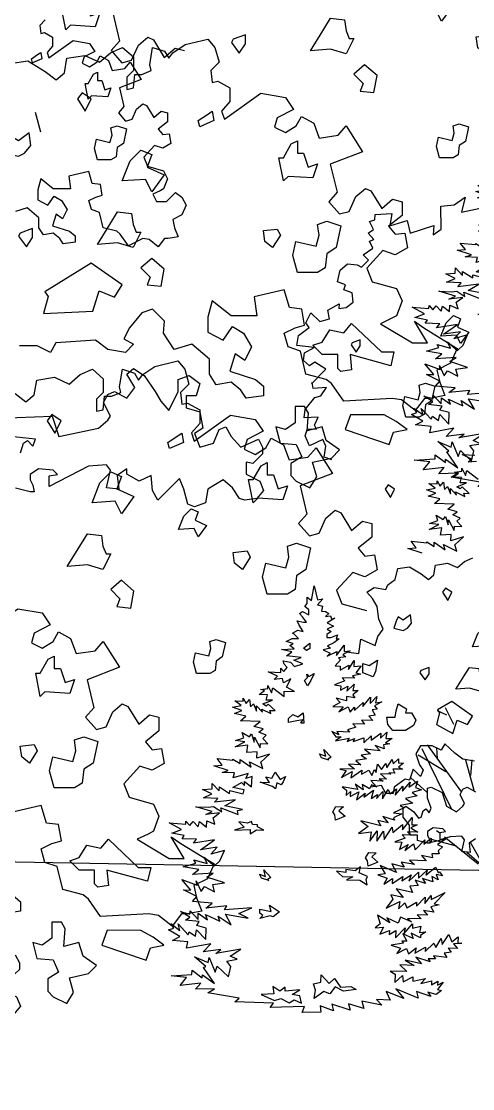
# Model space of a CAD drawing. Header units: inches. Extents: x -11 to 128, y 7 to 56.
# Drawn here: x 27.016 to 27.534, y 22.029 to 23.254 of the extents above; entities that cross this region are included whole.
import ezdxf

# ---------------------------------------------------------------- set-up
doc = ezdxf.new("R2010")
doc.units = ezdxf.units.IN
doc.header["$MEASUREMENT"] = 0
doc.layers.add('CAY', color=94, linetype='Continuous')
doc.layers.add('CAY-3', color=61, linetype='Continuous')
picture_1 = doc.add_image_def('image1.jpg', size_in_pixel=(1680, 1093))

# ---------------------------------------------------------------- blocks, each defined once
blk = doc.blocks.new('A$C76451831')
at = {"layer": 'CAY'}
for p, q in [((3764, 1772.8), (3822.4, 1787)), ((3822.4, 1787), (3840.1, 1765.7)), ((3545.3, 1728), (3573, 1752.2)), ((3573, 1752.2), (3604.2, 1765.7)), ((3604.2, 1765.7), (3631.9, 1741.6)), ((3673.8, 1720.9), (3680.9, 1765.7)), ((3680.9, 1765.7), (3711.5, 1755.7)), ((3711.5, 1755.7), (3722.2, 1738)), ((3722.2, 1738), (3732.8, 1752.2)), ((3732.8, 1752.2), (3764, 1772.8)), ((3840.1, 1765.7), (3850.7, 1728)), ((3455.6, 1700.3), (3462.1, 1738)), ((3462.1, 1738), (3507.5, 1745.1)), ((3507.5, 1745.1), (3545.3, 1728)), ((3631.9, 1741.6), (3631.9, 1706.7)), ((3677.3, 1706.7), (3673.8, 1720.9)), ((3850.7, 1728), (3829.5, 1706.7)), ((3406.7, 1703.8), (3434.4, 1682.6)), ((3434.4, 1682.6), (3455.6, 1700.3)), ((3631.9, 1706.7), (3614.8, 1689.6)), ((3631.9, 1661.9), (3635.5, 1696.7)), ((3635.5, 1696.7), (3653.2, 1696.7)), ((3653.2, 1696.7), (3677.3, 1706.7)), ((3829.5, 1706.7), (3833, 1676.1)), ((3614.8, 1689.6), (3614.8, 1658.4)), ((3833, 1676.1), (3847.2, 1679)), ((3847.2, 1679), (3878.4, 1661.9)), ((3614.8, 1658.4), (3631.9, 1661.9)), ((3864.3, 1582.3), (3957.4, 1648.4)), ((3878.4, 1661.9), (3878.4, 1627.1)), ((3957.4, 1648.4), (4019.9, 1637.7)), ((4019.9, 1637.7), (4040.5, 1607.1)), ((3878.4, 1627.1), (3857.2, 1602.9)), ((3857.2, 1602.9), (3864.3, 1582.3)), ((3999.3, 1585.8), (3992.2, 1561.6)), ((4040.5, 1607.1), (3999.3, 1585.8)), ((4047.6, 1565.2), (4061.2, 1589.4)), ((4061.2, 1589.4), (4092.4, 1572.3)), ((3992.2, 1561.6), (4019.9, 1548.1)), ((4019.9, 1548.1), (4047.6, 1565.2)), ((4092.4, 1572.3), (4106.6, 1533.9)), ((4154.9, 1541), (4175.6, 1565.2)), ((4175.6, 1565.2), (4217.4, 1499.1)), ((4106.6, 1533.9), (4154.9, 1541)), ((4572.7, 1536.2), (4549.1, 1547.5)), ((4549.1, 1547.5), (4580.8, 1546.4)), ((4564.3, 1528.4), (4572.7, 1536.2)), ((4585.6, 1530.3), (4564.3, 1528.4)), ((4528.9, 1502.9), (4547.6, 1504.9)), ((4539.3, 1499.8), (4528.9, 1502.9)), ((4547.6, 1504.9), (4547.9, 1513.1)), ((4547.9, 1513.1), (4557.6, 1494.1)), ((4557.6, 1494.1), (4560.8, 1507.2)), ((4560.8, 1507.2), (4589.5, 1484.9)), ((4217.4, 1499.1), (4134.9, 1467.3)), ((4484.8, 1472.7), (4485.1, 1480.4)), ((4485.1, 1480.4), (4492.8, 1466.9)), ((4492.8, 1466.9), (4501.3, 1477.1)), ((4501.3, 1477.1), (4503.4, 1458.4)), ((4525.8, 1489.8), (4539.3, 1499.8)), ((4547, 1489.1), (4525.8, 1489.8)), ((4535.3, 1465.5), (4559.7, 1475)), ((4543.8, 1475.6), (4547, 1489.1)), ((4559.7, 1475), (4543.8, 1475.6)), ((4134.9, 1467.3), (4152, 1395.3)), ((4458, 1457.3), (4479.5, 1462)), ((4481.7, 1448.7), (4458, 1457.3)), ((4462.4, 1441.3), (4481.7, 1448.7)), ((4463.6, 1473.4), (4484.8, 1472.7)), ((4479.5, 1462), (4463.6, 1473.4)), ((4503.4, 1458.4), (4511.4, 1466.3)), ((4511.4, 1466.3), (4518.8, 1447.4)), ((4518.8, 1447.4), (4519.3, 1460.6)), ((4519.3, 1460.6), (4534.6, 1444.2)), ((4534.6, 1444.2), (4532.2, 1452.4)), ((4532.2, 1452.4), (4555.8, 1440.7)), ((4543.3, 1459.7), (4535.3, 1465.5)), ((4548.9, 1465), (4543.3, 1459.7)), ((4566.9, 1448.5), (4548.9, 1465)), ((4555.8, 1440.7), (4553.3, 1449)), ((4553.3, 1449), (4566.9, 1448.5)), ((4491.7, 1434.8), (4462.4, 1441.3)), ((4478.1, 1422.1), (4491.7, 1434.8)), ((4528.3, 1420.4), (4478.1, 1422.1)), ((4512, 1407.8), (4528.3, 1420.4)), ((4152, 1395.3), (4130.8, 1371.1)), ((4200.3, 1384.7), (4224.5, 1405.3)), ((4224.5, 1405.3), (4238.7, 1398.8)), ((4238.7, 1398.8), (4266.4, 1353.4)), ((4487, 1379.2), (4482, 1392.5)), ((4482, 1392.5), (4500.7, 1381.4)), ((4535.8, 1401.5), (4512, 1407.8)), ((4525.1, 1393.7), (4535.8, 1401.5)), ((4543.4, 1385.4), (4525.1, 1393.7)), ((4130.8, 1371.1), (4158.5, 1339.9)), ((4183.2, 1346.3), (4200.3, 1384.7)), ((4266.4, 1353.4), (4294.1, 1377.6)), ((4294.1, 1377.6), (4318.3, 1371.1)), ((4318.3, 1371.1), (4318.3, 1336.3)), ((4464.9, 1355.9), (4489.4, 1368.7)), ((4465.5, 1371.8), (4487, 1379.2)), ((4489.4, 1368.7), (4465.5, 1371.8)), ((4500.7, 1381.4), (4505.9, 1389.4)), ((4505.9, 1389.4), (4513.4, 1367.9)), ((4513.4, 1367.9), (4513.8, 1381)), ((4513.8, 1381), (4528.7, 1353.7)), ((4528.7, 1353.7), (4529.1, 1364.6)), ((4529.1, 1364.6), (4547.7, 1363.9)), ((4535, 1377.5), (4543.4, 1385.4)), ((4547.7, 1363.9), (4535, 1377.5)), ((3035.1, 1358.6), (3052.2, 1286.6)), ((4158.5, 1339.9), (4183.2, 1346.3)), ((4497.2, 1360.3), (4464.9, 1355.9)), ((4493.9, 1341.8), (4497.2, 1360.3)), ((4520.7, 1343.6), (4493.9, 1341.8)), ((4520.1, 1327.3), (4520.7, 1343.6)), ((4318.3, 1336.3), (4283.5, 1308.6)), ((4431.5, 1309.1), (4418.5, 1325.8)), ((4418.5, 1325.8), (4458.3, 1321.7)), ((4458.3, 1321.7), (4458.4, 1324.4)), ((4458.4, 1324.4), (4477, 1312.9)), ((4477, 1312.9), (4477.4, 1323.8)), ((4477.4, 1323.8), (4505.7, 1304.2)), ((4501.2, 1317.5), (4535, 1300.5)), ((4505.7, 1304.2), (4501.2, 1317.5)), ((4552.2, 1337), (4520.1, 1327.3)), ((4530.1, 1316.5), (4552.2, 1337)), ((4535, 1300.5), (4530.1, 1316.5)), ((3052.2, 1286.6), (3031, 1262.4)), ((4283.5, 1308.6), (4300.6, 1287.9)), ((4300.6, 1287.9), (4324.7, 1290.9)), ((4324.7, 1290.9), (4331.8, 1253.1)), ((4410.2, 1307.5), (4431.5, 1309.1)), ((4446.9, 1295.4), (4410.2, 1307.5)), ((4554.9, 1274.6), (4575.8, 1283.7)), ((4377.3, 1228.2), (4384.3, 1256.1)), ((4384.3, 1256.1), (4414.2, 1260.8)), ((4414.2, 1260.8), (4444.1, 1242.4)), ((4476.7, 1240), (4481, 1265.2)), ((4481, 1265.2), (4511.3, 1269.9)), ((4511.3, 1269.9), (4536.5, 1258.5)), ((4536.5, 1258.5), (4554.9, 1274.6)), ((4269.3, 1246.1), (4228, 1201.2)), ((4300.6, 1235.4), (4269.3, 1246.1)), ((4331.8, 1253.1), (4300.6, 1235.4)), ((4358.8, 1214.4), (4377.3, 1228.2)), ((4444.1, 1242.4), (4462.6, 1228.2)), ((4462.6, 1228.2), (4476.7, 1240)), ((4228, 1201.2), (4241.6, 1166.4)), ((4305.7, 1196), (4324.2, 1207.4)), ((4324.2, 1207.4), (4354.1, 1203)), ((4354.1, 1203), (4358.8, 1214.4)), ((4319.5, 1179.8), (4305.7, 1196)), ((4331.3, 1159), (4319.5, 1179.8)), ((4241.6, 1166.4), (4304.1, 1149.3)), ((4335.6, 1126.7), (4331.3, 1159)), ((4347.4, 1101.2), (4335.6, 1126.7)), ((4333.2, 1082.7), (4347.4, 1101.2)), ((4284.9, 1039.1), (4289.6, 1076)), ((4289.6, 1076), (4326.6, 1059.5)), ((4326.6, 1059.5), (4333.2, 1082.7)), ((4252.7, 1043.4), (4284.9, 1039.1)), ((4509.3, 881.7), (4485.5, 892.2)), ((4527.8, 857.9), (4506.6, 900.2)), ((4442.1, 803.1), (4430.3, 782.3)), ((4472, 803.1), (4442.1, 803.1)), ((4522.3, 639.8), (4446.8, 795.6)), ((4547.7, 684.5), (4460.2, 805.1)), ((4495.2, 791.7), (4472, 803.1)), ((4485.8, 770.9), (4483.8, 797.9)), ((4504.2, 807.8), (4495.2, 791.7)), ((4529.8, 784.6), (4504.2, 807.8)), ((4430.3, 782.3), (4439.8, 754.7)), ((4507, 736.3), (4436.2, 779.1)), ((4550.6, 768.5), (4529.8, 784.6)), ((4580.5, 763.8), (4550.6, 768.5)), ((4579.1, 689), (4557.9, 766.3)), ((4571.1, 726.8), (4574.5, 766.9)), ((4423.7, 742.9), (4414.2, 715.4)), ((4430.3, 736.3), (4423.7, 742.9)), ((4439.8, 754.7), (4448.8, 741)), ((4448.8, 741), (4442.1, 724.5)), ((4402.8, 717.8), (4374.9, 696.9)), ((4414.2, 715.4), (4402.8, 717.8)), ((4458.8, 684.4), (4417.8, 720.8)), ((4442.1, 724.5), (4430.3, 736.3)), ((4342.7, 701.7), (4314.8, 696.9)), ((4354.1, 680.8), (4342.7, 701.7)), ((4374.9, 696.9), (4372.6, 680.8)), ((4372.6, 680.8), (4354.1, 680.8)), ((4491.5, 579.5), (4483.4, 586)), ((4534.5, 546.7), (4466.9, 564.4)), ((4541.2, 539.6), (4503.7, 569.7)), ((4647.3, 419.7), (4569.9, 556)), ((4589.9, 500.7), (4541.2, 539.6)), ((4592.3, 503.1), (4560.4, 530.2)), ((3915.1, 501.1), (3898, 463.3)), ((3898, 463.3), (3863.2, 445.6)), ((3863.2, 445.6), (3870.3, 414.4)), ((3870.3, 414.4), (3883.8, 380.2)), ((3831.9, 373.1), (3807.8, 341.8)), ((3846.1, 373.1), (3831.9, 373.1)), ((3883.8, 380.2), (3846.1, 373.1))]:
    blk.add_line(p, q, dxfattribs=at)
for points in [[(4216, 1534.3), (4196, 1540.6), (4200.2, 1569.1), (4192.8, 1586), (4159, 1570.1), (4147.4, 1595.5), (4153.8, 1613.4), (4177, 1612.3), (4171.7, 1622.9), (4181.2, 1642.9), (4145.3, 1641.9), (4147.4, 1663), (4172.8, 1693.5), (4187.5, 1697.8), (4202.3, 1718.9), (4168.5, 1716.7), (4165.4, 1731.5), (4164.3, 1728.3), (4200.2, 1766.3), (4172.8, 1784.2), (4159, 1774.7), (4143.2, 1788.5), (4146.4, 1807.4), (4170.6, 1821.2), (4126.4, 1826.4), (4130.6, 1851.7), (4158, 1872.8), (4149.6, 1884.4), (4162.2, 1909.7), (4185.4, 1887.6), (4209.7, 1895), (4205.5, 1917.1), (4235, 1933), (4233.9, 1921.4), (4252.9, 1923.5), (4270.8, 1937.2), (4267.7, 1961.4), (4246.6, 1968.8), (4250.8, 1981.5), (4230.8, 1988.9), (4237.1, 2019.4), (4256.1, 2035.3), (4280.3, 2033.1), (4291.9, 2026.8), (4309.9, 2044.7), (4296.2, 2058.5), (4320.4, 2075.3), (4312, 2093.3), (4323.6, 2097.5), (4308.8, 2113.3), (4322.5, 2122.8), (4312, 2143.9), (4325.7, 2148.1), (4326.7, 2161.8), (4368.9, 2163.9), (4363.7, 2132.3), (4408, 2146), (4416.4, 2113.3), (4476.5, 2133.3), (4474.4, 2109.1), (4495.5, 2123.9), (4494.4, 2182.9), (4528.2, 2186.1), (4556.7, 2206.1), (4547.2, 2167.1), (4594.6, 2177.6)], [(4582.9, 565.2), (4566.7, 553.8), (4569.1, 530.6), (4548.3, 533), (4554.9, 562.8), (4548.3, 572.3), (4518, 569.9), (4492.8, 562.8), (4492.8, 581.3), (4506.6, 583.7), (4499.5, 590.8), (4474.4, 593.1), (4460.6, 583.7), (4460.6, 574.6), (4464.9, 565.2), (4467.3, 553.8), (4460.6, 553.8), (4435.1, 560.5), (4435.1, 574.6), (4416.6, 574.6), (4414.2, 586), (4414.2, 599.8), (4398.1, 620.6), (4398.1, 643.8), (4405.2, 648.6), (4425.6, 634.4), (4437.4, 618.3), (4444.1, 620.6), (4448.8, 636.8), (4455.9, 641.5), (4464.9, 632), (4469.6, 643.8), (4460.6, 669), (4460.6, 694.6), (4469.6, 696.9), (4497.6, 683.2), (4509, 648.6), (4534.5, 634.4), (4550.6, 648.6), (4554.9, 655.2), (4543.5, 678.5), (4550.6, 692.2), (4562, 696.9), (4582.9, 685.5)]]:
    blk.add_lwpolyline(points, dxfattribs=at)
for points in [[(4507.9, 1884.3), (4526.4, 1902.8), (4544.9, 1894.9), (4536.9, 1873.7), (4566, 1860.5), (4544.9, 1831.5), (4534.3, 1852.6), (4494.7, 1850)], [(4267.5, 1833.2), (4264.9, 1827.9), (4278.1, 1809.4), (4288.7, 1825.2), (4288.7, 1841.1)], [(4396.9, 1672), (4402.2, 1695.8), (4436.5, 1687.9), (4441.8, 1706.3), (4439.1, 1724.8), (4455, 1730.1), (4478.7, 1722.2), (4470.8, 1685.2), (4455, 1674.7), (4452.3, 1650.9), (4439.1, 1643), (4404.8, 1643)], [(3524.3, 1634.1), (3500.5, 1649.9), (3488.6, 1634.1), (3508.4, 1602.4)], [(3821.2, 1594.5), (3833.1, 1602.4), (3837, 1578.6), (3801.4, 1562.8), (3797.4, 1578.6)], [(3623.3, 1475.7), (3651, 1503.4), (3678.7, 1491.5), (3666.8, 1459.8), (3710.3, 1440), (3678.7, 1396.5), (3662.8, 1428.1), (3603.5, 1424.2)], [(4035, 1519.2), (4050.8, 1527.2), (4050.8, 1495.5), (4066.6, 1495.5), (4078.5, 1459.8), (4102.3, 1467.8), (4090.4, 1432.1), (4027.1, 1436.1), (4015.2, 1424.2), (4003.3, 1483.6), (4015.2, 1483.6)], [(4376, 1459.3), (4360.2, 1469.9), (4352.3, 1459.3), (4365.5, 1438.2)], [(2935.2, 1410.5), (2951, 1418.5), (2951, 1386.8), (2966.9, 1386.8), (2978.8, 1351.1), (3002.5, 1359.1), (2990.6, 1323.4), (2927.3, 1327.4), (2915.4, 1315.5), (2903.5, 1374.9), (2915.4, 1374.9)], [(3837.8, 1390.3), (3856.3, 1408.8), (3874.8, 1400.9), (3866.9, 1379.8), (3895.9, 1366.6), (3874.8, 1337.5), (3864.2, 1358.6), (3824.6, 1356)], [(3571.8, 1313.3), (3591.6, 1345), (3627.2, 1341), (3631.2, 1313.3), (3639.1, 1293.5), (3651, 1293.5), (3631.2, 1253.9), (3591.6, 1265.8), (3540.1, 1261.8)], [(4038.9, 1234.1), (4046.9, 1269.7), (4098.3, 1257.8), (4106.2, 1285.6), (4102.3, 1313.3), (4126, 1321.2), (4161.7, 1309.3), (4149.8, 1253.9), (4126, 1238), (4122.1, 1202.4), (4102.3, 1190.5), (4050.8, 1190.5)], [(3342.6, 1291.2), (3338.7, 1283.3), (3358.5, 1255.6), (3374.3, 1279.3), (3374.3, 1303.1)], [(3967.7, 1269.7), (3963.7, 1297.4), (3999.3, 1301.4), (4007.3, 1285.6), (3987.5, 1253.9)], [(3702.4, 1154.9), (3710.3, 1198.4), (3678.7, 1226.2), (3651, 1202.4), (3674.7, 1178.6), (3666.8, 1158.8)], [(4140.1, 120.8), (4146.1, 136.4), (4058.1, 134.1), (4066.6, 144.6), (3967.9, 148.1), (3979.1, 158.1), (3899.4, 171.8), (3916.1, 181.6), (3868, 180.6), (3881.7, 196.4), (3828.5, 190.1), (3845, 210.9), (3805.3, 215), (3858.5, 218.6), (3858.8, 229), (3884.9, 209.5), (3885.2, 217.6), (3916.5, 195.2), (3888.5, 236.1), (3894, 238.6), (3865.5, 263.2), (3899.8, 248.8), (3902.6, 261.9), (3917.6, 224.2), (3923.1, 239.9), (3951.6, 212.6), (3957.9, 238.7), (3947.6, 252.6), (3974.4, 257.1), (3956.2, 265.5), (3983.5, 283.1), (3919.2, 272.2), (3932.7, 282.1), (3887.2, 276), (3906.5, 296.7), (3844.9, 285.2), (3848.2, 301.4), (3808.5, 305.5), (3827.4, 315.3), (3798.5, 332.2), (3812.3, 337.1), (3804.5, 348.3), (3827.9, 331.1), (3823.1, 347.6), (3848.9, 320), (3851.8, 327.6), (3867.3, 316.6), (3870.6, 332.4), (3893.7, 307.5), (3894.8, 337), (3871, 343.2), (3876.8, 353.5), (3842, 357.4), (3853.2, 365.2), (3829.6, 379.1), (3853.4, 372.9), (3853.7, 381), (3874.2, 359), (3874.8, 374.8), (3898.2, 358.2), (3893.2, 371.5), (3929.8, 354.3), (3925.3, 367.6), (3958.9, 345.2), (3944, 372.4), (4002.2, 362.7), (3978.5, 373.9), (4011.2, 388.7), (3941.7, 383.4), (3947.5, 393.6), (3893.8, 387.8), (3910.1, 400.4), (3860, 404.8), (3870.8, 417.6), (3837, 434.6), (3855.6, 434), (3832.5, 461.5), (3871.9, 447), (3869.5, 457.5), (3882.2, 430.8), (3890.3, 443.7), (3916.6, 429.6), (3911.8, 448.3), (3941.4, 452.3), (3896.6, 467.5), (3912.8, 477.3), (3859.7, 474.2), (3876, 486.8), (3836.3, 493.6), (3868.4, 502.9), (3863.7, 511.2), (3897.8, 501.9), (3890.2, 518), (3916.2, 495.8), (3930.2, 508.9), (3941.6, 535.3), (3906.8, 525.6), (3923.3, 543.6), (3880.5, 537.4), (3915.8, 562.4), (3862.5, 553.9), (3870.5, 564), (3833.4, 565.3), (3839.1, 573.3), (3807.2, 579.8), (3831.5, 589.4), (3800.4, 606.4), (3842.9, 602.6), (3843.1, 610.3), (3853.2, 599.5), (3861.7, 609.7), (3874.4, 596.1), (3877.5, 609.1), (3895.6, 595.3), (3896.2, 611.2), (3917.2, 602.3), (3912.8, 618.8), (3929.1, 631.3), (3894, 627.1), (3910.6, 634.7), (3868.4, 647.1), (3900.1, 646), (3913.8, 647.7), (3934.6, 633.9), (3932.3, 644.8), (3976.9, 627), (3974.6, 637.9), (3987.8, 640.2), (3942.8, 649.4), (3970.1, 664.8), (3916.4, 658.5), (3924.9, 668.7), (3887.8, 670), (3909.5, 680.1), (3885.8, 691.3), (3909.9, 693.2), (3910.4, 706.8), (3928.3, 687.6), (3928.7, 698), (3954.8, 681.2), (3955.1, 688.9), (3989.2, 680), (3992.3, 690.3), (3963.1, 696.8), (3984.8, 709.2), (3992.7, 701.2), (3993, 711.6), (4011.1, 697.8), (4012.1, 724.6), (3996, 719.7), (4001.9, 732.6), (3963.9, 720.8), (3967.1, 733.8), (3935.4, 734.9), (3951.4, 739.8), (3914.7, 752), (3936, 753.5), (3923, 770.3), (3962.8, 766.2), (3962.9, 768.9), (3981.5, 757.4), (3981.9, 768.2), (4010.2, 748.6), (4005.7, 761.9), (4039.5, 744.9), (4034.6, 760.9), (4056.7, 781.5), (4024.6, 771.7), (4025.2, 788), (3998.4, 786.2), (4001.7, 804.7), (3969.4, 800.4), (3993.9, 813.1), (3970, 816.2), (3991.5, 823.6), (3986.5, 837), (4005.2, 825.9), (4010.4, 833.9), (4017.9, 812.3), (4018.3, 825.4), (4033.2, 798.2), (4033.6, 809), (4052.2, 808.4), (4039.5, 822), (4047.9, 829.8), (4029.6, 838.2), (4040.3, 846), (4016.5, 852.2), (4032.8, 864.8), (3982.6, 866.6), (3996.2, 879.2), (3966.9, 885.7), (3986.2, 893.2), (3962.5, 901.7), (3984, 906.4), (3968.1, 917.8), (3989.3, 917.1), (3989.6, 924.8), (3997.3, 911.4), (4005.8, 921.5), (4007.9, 902.9), (4015.9, 910.7), (4023.4, 891.9), (4023.8, 905), (4039.1, 888.6), (4036.7, 896.9), (4060.3, 885.2), (4057.8, 893.4), (4071.4, 892.9), (4053.4, 909.4), (4047.8, 904.2), (4039.8, 909.9), (4064.2, 919.5), (4048.4, 920), (4051.5, 933.5), (4030.3, 934.3), (4043.8, 944.2), (4033.4, 947.3), (4052.1, 949.4), (4052.4, 957.5), (4062.1, 938.6), (4065.3, 951.6), (4094, 929.3), (4094.4, 942.4), (4120.7, 941.5), (4099.8, 953.1), (4111.4, 974), (4092.5, 963.8), (4090.1, 974.8), (4068.8, 972.8), (4077.2, 980.7), (4053.6, 991.9), (4085.3, 990.8), (4085.6, 1001.7), (4093.5, 993.3), (4101.6, 1003.4), (4094.2, 1011.8), (4091.7, 1020.1), (4110.2, 1016.7), (4120.7, 1005.5), (4142.2, 1012.9), (4118.5, 1021.8), (4137.3, 1028.9), (4100.3, 1032.9), (4113.8, 1043.3), (4087.3, 1049.2), (4119.5, 1050.8), (4109, 1059.4), (4117.3, 1064.5), (4098.9, 1070.1), (4115, 1077.7), (4130.9, 1077.2), (4120.8, 1088), (4115.5, 1090.9), (4128.9, 1098.6), (4142.4, 1095.4), (4132.1, 1111.6), (4127, 1122.6), (4143.2, 1119.4), (4150.9, 1119.1), (4141, 1132.6), (4133.1, 1141), (4141.4, 1146.2), (4157, 1137.5), (4157.5, 1150.6), (4147.3, 1159.1), (4152.6, 1167.1), (4153.1, 1182.9), (4163.7, 1174.4), (4170.5, 1211.8), (4179.7, 1176.6), (4192.9, 1178.8), (4179.2, 1163.4), (4192.2, 1160.3), (4189.5, 1147.2), (4199.9, 1146.8), (4207.9, 1141.1), (4199.4, 1133.3), (4212.7, 1135.5), (4215.1, 1127.3), (4223.3, 1129.7), (4204.3, 1117.2), (4219.9, 1108.5), (4203.8, 1101.4), (4214, 1095.6), (4203.3, 1087.8), (4203, 1080.1), (4213.4, 1079.7), (4230, 1086.9), (4226.9, 1076.5), (4234.6, 1076.3), (4221.1, 1065.9), (4205, 1058.7), (4212.5, 1053), (4193.8, 1048.2), (4212, 1039.9), (4204.1, 1032), (4228.5, 1044.3), (4228.1, 1033.9), (4247.6, 1060), (4247.1, 1043.7), (4263, 1045.8), (4244.1, 1036.1), (4251.6, 1030.3), (4232.9, 1028.3), (4238.2, 1022.7), (4224.5, 1007.3), (4237.6, 1006.8), (4237.3, 996.4), (4259, 1008.8), (4258.6, 997.9), (4272.6, 1021.5), (4272, 1005.6), (4291.1, 1007.7), (4276.9, 989.6), (4290.4, 986.4), (4268.9, 981.7), (4273.7, 976.1), (4242, 977.2), (4249.5, 969.2), (4222.8, 959.3), (4238.6, 956), (4238.2, 945.6), (4257.1, 955.4), (4254, 942.3), (4273.2, 960.2), (4269.9, 944.5), (4283.5, 944), (4269.5, 933.6), (4274.7, 925.7), (4253.5, 929.2), (4253.1, 918.3), (4226.6, 924.7), (4237.1, 913.4), (4218.2, 903.7), (4244.9, 902.7), (4233.5, 890), (4258, 902.3), (4263, 889), (4273.8, 901.7), (4273.5, 893.6), (4295.6, 914.1), (4295.2, 903.7), (4314.6, 927.1), (4314, 910.8), (4331, 929.2), (4327.7, 913), (4343.6, 915.2), (4324.7, 905.4), (4332.1, 897), (4318.9, 894.7), (4326.6, 881.3), (4310.2, 879.2), (4320.7, 867.9), (4291.3, 868.9), (4299.1, 858.2), (4269.6, 859.3), (4277.5, 850.8), (4256, 843.9), (4261.2, 838.3), (4229.1, 839.4), (4234.2, 831), (4215.9, 839.8), (4225.9, 826.3), (4239.5, 825.9), (4225.5, 815.5), (4260.6, 822.4), (4254.9, 814.4), (4273.8, 821.9), (4270.8, 813.9), (4297.8, 823.8), (4297.4, 810.2), (4316.6, 828.2), (4316.2, 817.7), (4340.9, 835.5), (4340.4, 822.3), (4356.8, 837.6), (4353.5, 821.9), (4369.8, 821.3), (4353.1, 811), (4363.9, 807.9), (4348, 805.8), (4349.9, 795.3), (4326.6, 803.8), (4339.3, 790.2), (4299.5, 794.3), (4315, 782.9), (4290.8, 778.7), (4304.1, 770.1), (4277.2, 765.6), (4290, 754.7), (4258.3, 755.8), (4273.8, 744.4), (4236.6, 743), (4252.3, 740.2), (4240.8, 721.6), (4268.1, 736.9), (4264.8, 720.7), (4292.2, 741.1), (4291.9, 730.6), (4310.8, 740.4), (4318.5, 727), (4324.5, 742.7), (4329.2, 734.8), (4332.6, 756), (4343, 742), (4354, 757.9), (4356.3, 747), (4370.2, 767.8), (4372.6, 757.3), (4386.6, 770), (4386.2, 759.1), (4399.3, 758.6), (4385.9, 748.7), (4396.1, 742.9), (4372.1, 743.7), (4377.2, 733.1), (4361.3, 733.7), (4366.6, 730.8), (4339.9, 731.7), (4355.3, 717.6), (4336.8, 718.2), (4347, 712.9), (4315.3, 714), (4330.6, 697.1), (4317.6, 703), (4311.9, 692.8), (4293.7, 703.8), (4295.9, 690.6), (4275.1, 704.5), (4282.3, 691.1), (4242.7, 697.9), (4253.3, 689.4), (4252.8, 676.3), (4263.6, 686.3), (4263.1, 673.2), (4284.9, 685.6), (4279.1, 664.5), (4301.1, 682.3), (4298, 672), (4322.6, 689.7), (4316.4, 668.6), (4332.6, 678.5), (4329.6, 668.1), (4346.1, 686.1), (4345.4, 667.6), (4359.8, 691.1), (4364.9, 680), (4381.2, 693.1), (4377.9, 676.9), (4397.3, 700.2), (4396.8, 687.1), (4416.2, 710.4), (4413, 696.9), (4434.9, 712.5), (4429.3, 696.4), (4445, 690.8), (4420.7, 683.5), (4433.6, 674.9), (4404.3, 668.2), (4422.5, 656.7), (4390.1, 650.1), (4400.8, 644.3), (4373.6, 631.7), (4394.8, 628.7), (4373.2, 618.6), (4375.7, 613), (4346.5, 622.2), (4359.6, 605.9), (4333, 611.8), (4340.7, 598.4), (4290.4, 611), (4308.5, 596.8), (4283.9, 579.1), (4316.2, 583.4), (4312.6, 559.5), (4332.1, 585.5), (4331.2, 558.8), (4348, 585), (4349.9, 563.6), (4369.6, 594.7), (4371.9, 581.4), (4396.6, 601.9), (4396.1, 588.3), (4421.2, 619.6), (4420.6, 601), (4433.7, 600.6), (4417.6, 593), (4435.8, 581.9), (4409.1, 582.8), (4416.9, 574.4), (4395.7, 575.2), (4403.5, 566.7), (4376.5, 557.2), (4395, 556.6), (4388.9, 538.2), (4410.7, 550.6), (4402.4, 535), (4424.3, 552.8), (4428.8, 536.8), (4453.7, 562.3), (4450.6, 551.9), (4469.7, 567.1), (4469.3, 556.7), (4510, 565.7), (4485.4, 550.7), (4498.4, 544.8), (4487.6, 534.8), (4490, 526.5), (4471, 527.2), (4473.4, 516.7), (4444.6, 522.7), (4457.2, 509.1), (4414.7, 510.6), (4427.4, 499.2), (4393.2, 505.9), (4400.9, 492.5), (4369.1, 501.3), (4381.4, 479.5), (4339.5, 497.3), (4352.3, 475.6), (4333.6, 473.5), (4357.4, 464.5), (4348.7, 449), (4370.5, 464.1), (4370, 450.9), (4397.4, 468.6), (4394.3, 457.8), (4418.8, 473.3), (4412.8, 457.1), (4437.7, 480.3), (4437.1, 464.5), (4459.1, 485), (4455.9, 472), (4480.7, 492.4), (4488.3, 478.5), (4490.7, 481.2), (4498.5, 470.5), (4482.7, 473.7), (4487.7, 460), (4471.7, 468.7), (4473.9, 455), (4447.5, 464.1), (4455.2, 450.7), (4428.8, 459.3), (4436.5, 445.9), (4415.1, 443.9), (4422.2, 427.8), (4380, 437), (4398.2, 415), (4366.3, 421.6), (4371.3, 411), (4354.7, 387.5), (4389.7, 404.9), (4386.3, 386.4), (4402.7, 401.7), (4407.7, 388.4), (4432.3, 403.4), (4431.9, 392.6), (4454, 415.8), (4453.4, 400), (4470, 420.7), (4469.7, 410.3), (4505.2, 427.6), (4477.4, 399.1), (4490.4, 396), (4469, 391.3), (4476.7, 377.8), (4450.1, 381.5), (4460.6, 370.2), (4433.8, 371.2), (4443.9, 360.4), (4409.5, 361.6), (4419.6, 353.1), (4391, 365), (4385, 349.3), (4356.1, 363.5), (4363.8, 350.1), (4332.7, 369.7), (4339.7, 348.2), (4326.2, 337.8), (4347.6, 339.7), (4338.8, 321.5), (4363.1, 331), (4362.7, 320.6), (4379, 330.5), (4378.3, 311.9), (4403.2, 337.8), (4400, 322), (4422.2, 348), (4421.8, 337.1), (4443.2, 341.8), (4440, 326.1), (4456.3, 327.8), (4442.4, 317.8), (4442.2, 312.4), (4418.6, 324.1), (4423.6, 310.3), (4397.2, 322.1), (4407.5, 303.2), (4394.3, 303.7), (4399.1, 298), (4367.2, 293.7), (4391, 285.2), (4382.3, 271.9), (4406.8, 284.6), (4411.8, 270.9), (4430.9, 286.1), (4427.7, 273), (4455, 287.9), (4454.6, 277.5), (4476.6, 298.1), (4481.7, 287), (4495.6, 310.5), (4497.8, 294.6), (4514.6, 320.8), (4522.1, 301.9), (4538.4, 314.5), (4537.8, 298.6), (4548.2, 298.3), (4526.8, 296.3), (4537.3, 285.1), (4513.3, 285.9), (4521.1, 275.2), (4502.5, 273.1), (4509.8, 262), (4475.5, 265.9), (4480.6, 258), (4461.6, 258.7), (4466.8, 250.4), (4430.1, 262.5), (4445.3, 245.7), (4403.1, 255.3), (4426.6, 241.3), (4389.5, 242.6), (4407.5, 225.7), (4364.9, 227.2), (4377.8, 219), (4377, 197.7), (4396.2, 215.6), (4398.4, 199.7), (4422.9, 212), (4422.5, 201.1), (4454.9, 208.2), (4443.6, 195.4), (4470.5, 202.2), (4470.2, 191.8), (4486.4, 201.6), (4486, 191.2), (4499.9, 198.4), (4485.6, 180.3), (4496.4, 177.2), (4482.5, 167.3), (4461.4, 173.5), (4469.1, 162.3), (4432.4, 174.5), (4436.8, 158), (4379.2, 181.3), (4399.6, 157), (4354.9, 174.5), (4365, 152.8), (4330.2, 154), (4343.3, 140), (4292.9, 149.9), (4297.7, 131.1), (4258.2, 142.9), (4262.6, 126.9), (4215.6, 142.2), (4220, 125.7), (4186, 137.8), (4188.1, 121.8)], [(4522.5, 1195.9), (4506.6, 1206.4), (4498.7, 1195.9), (4511.9, 1174.8)], [(4419.5, 1116.7), (4416.9, 1137.8), (4398.4, 1124.6), (4385.2, 1132.5), (4380, 1122), (4374.7, 1103.5), (4398.4, 1098.2), (4409, 1103.5)], [(4588.5, 1090.3), (4606.9, 1108.8), (4625.4, 1100.8), (4617.5, 1079.7), (4646.5, 1066.5), (4625.4, 1037.5), (4614.9, 1058.6), (4575.3, 1055.9)], [(3862.3, 1017), (3867.6, 1040.8), (3901.9, 1032.9), (3907.2, 1051.4), (3904.5, 1069.8), (3920.4, 1075.1), (3944.1, 1067.2), (3936.2, 1030.2), (3920.4, 1019.7), (3917.7, 995.9), (3904.5, 988), (3870.2, 988)], [(4143.6, 1052.7), (4159.9, 1065.3), (4159.5, 1052.2), (4151.1, 1047)], [(4295.5, 989.9), (4295.5, 1013.7), (4311.3, 1008.4), (4332.5, 1021.6), (4327.2, 992.6), (4321.9, 979.4)], [(4145.7, 970.1), (4154.1, 978), (4151.7, 985.8), (4156.9, 980.2), (4170.4, 987.9), (4162, 969.6), (4153.4, 956.7)], [(4443.3, 995.2), (4440.7, 989.9), (4453.9, 971.5), (4464.4, 987.3), (4464.4, 1003.1)], [(4554.1, 982), (4567.3, 1003.1), (4591.1, 1000.5), (4593.7, 982), (4599, 968.8), (4606.9, 968.8), (4593.7, 942.4), (4567.3, 950.3), (4533, 947.7)], [(4403.7, 887), (4419.5, 887), (4430.1, 868.5), (4424.8, 855.3), (4403.7, 842.1), (4372, 842.1), (4358.8, 857.9), (4356.2, 876.4), (4377.3, 876.4), (4380, 892.2), (4385.2, 910.7), (4406.4, 897.5)], [(4562.1, 857.9), (4575.3, 879), (4522.5, 916), (4485.5, 894.9), (4490.8, 887), (4482.9, 857.9), (4525.1, 834.2), (4535.7, 868.5)], [(4144.6, 860.9), (4136.9, 861.2), (4142.2, 869.2), (4126.3, 867), (4104.8, 862.3), (4105.2, 873.2), (4116.4, 883.2), (4129.3, 877.3), (4142.8, 887.7)], [(4208.2, 766.2), (4189.8, 772.3), (4184.7, 782.9), (4200.4, 776.9), (4195.5, 793.4), (4213.9, 773.7), (4205.6, 769)], [(4064.6, 698.7), (4032.9, 710.2), (4056.9, 709.4), (4046.9, 723.3), (4062.7, 720.1), (4070.9, 735.6), (4083.8, 716.6), (4097.3, 724.3), (4091.3, 710.9), (4086.1, 703.4), (4075.4, 708.7), (4072.1, 693)], [(4223.4, 626.6), (4218.2, 634.5), (4226.4, 647.8), (4245.4, 647.1), (4234.2, 636.7), (4249.6, 623), (4225.2, 612.9)], [(4013.2, 601.7), (4010.8, 609.9), (4000.2, 604.8), (3978.6, 608.3), (3991.7, 594.7), (3967.4, 587.4), (4007.3, 588.7), (4006.9, 577.9), (4023.2, 588.2), (4042.2, 587.5), (4026.2, 596.2), (4026.3, 601.2)], [(4307.3, 508.9), (4302.2, 516.8), (4310.3, 530.1), (4329.4, 529.4), (4318.1, 518.9), (4333.5, 505.2), (4309.1, 495.2)], [(4303.8, 461), (4306.8, 469), (4285.8, 477.9), (4289, 493.7), (4275.1, 483.3), (4251.6, 486.8), (4251.4, 479.1), (4227.5, 482.7), (4242.8, 468.5), (4269.5, 467.6), (4253, 460.5), (4287.8, 459.2), (4306, 447.7)], [(4054.6, 458.4), (4036.2, 464.5), (4031.1, 475.1), (4046.8, 469.1), (4041.9, 485.6), (4060.3, 465.9), (4052, 461.2)], [(4032, 374.8), (4032.4, 385.2), (4061.2, 379.2), (4056.8, 395.2), (4082.5, 378.5), (4066.1, 365.4), (4058.1, 368.4), (4031.6, 361.7), (4039.5, 369.1)], [(4174.2, 178.1), (4169.4, 194.1), (4188.1, 198.9), (4188.8, 217.4), (4209.3, 195.4), (4222.9, 208.1), (4238.4, 186.2), (4264.8, 188), (4278.1, 179.9), (4245.8, 175.6), (4224.8, 186.7), (4211.1, 168.6), (4195.4, 174.6), (4170.8, 156.9)], [(4138.2, 144.9), (4133.9, 163.6), (4114.9, 167), (4134.4, 179.5), (4096.7, 175.3), (4097, 186.2), (4083.5, 175.8), (4065.4, 187.3), (4067.4, 168.6), (4035.2, 167), (4069.6, 152.2), (4085.6, 157.1), (4106.5, 146), (4119.9, 153.2)]]:
    blk.add_lwpolyline(points, close=True, dxfattribs=at)
at = {"layer": 'CAY-3'}
for p, q in [((3100.6, 1276), (3124.7, 1296.6)), ((3124.7, 1296.6), (3138.9, 1290.1)), ((3138.9, 1290.1), (3166.6, 1244.7)), ((3220.2, 1277.6), (3278.5, 1291.8)), ((3278.5, 1291.8), (3296.2, 1270.6)), ((3001.4, 1232.8), (3029.1, 1257)), ((3029.1, 1257), (3060.4, 1270.6)), ((3031, 1262.4), (3058.7, 1231.2)), ((3060.4, 1270.6), (3088.1, 1246.4)), ((3083.5, 1237.6), (3100.6, 1276)), ((3130, 1225.7), (3137, 1270.6)), ((3137, 1270.6), (3167.7, 1260.5)), ((3166.6, 1244.7), (3194.3, 1268.9)), ((3167.7, 1260.5), (3178.3, 1242.8)), ((3178.3, 1242.8), (3188.9, 1257)), ((3188.9, 1257), (3220.2, 1277.6)), ((3194.3, 1268.9), (3218.5, 1262.4)), ((3296.2, 1270.6), (3306.9, 1232.8)), ((2773.2, 1229.3), (2818.1, 1236.4)), ((2818.1, 1236.4), (2862.9, 1208.6)), ((2911.8, 1205.1), (2918.3, 1242.8)), ((2918.3, 1242.8), (2963.7, 1249.9)), ((2963.7, 1249.9), (3001.4, 1232.8)), ((3058.7, 1231.2), (3083.5, 1237.6)), ((3088.1, 1246.4), (3088.1, 1211.6)), ((3306.9, 1232.8), (3285.6, 1211.6)), ((2862.9, 1208.6), (2890.6, 1187.4)), ((2890.6, 1187.4), (2911.8, 1205.1)), ((3088.1, 1211.6), (3071, 1194.5)), ((3088.1, 1166.8), (3091.6, 1201.6)), ((3091.6, 1201.6), (3109.3, 1201.6)), ((3109.3, 1201.6), (3133.5, 1211.6)), ((3133.5, 1211.6), (3130, 1225.7)), ((3285.6, 1211.6), (3289.2, 1180.9)), ((3071, 1194.5), (3071, 1163.2)), ((3289.2, 1180.9), (3303.3, 1183.9)), ((3303.3, 1183.9), (3334.6, 1166.8)), ((3071, 1163.2), (3088.1, 1166.8)), ((3320.4, 1087.1), (3413.6, 1153.2)), ((3334.6, 1166.8), (3334.6, 1131.9)), ((3413.6, 1153.2), (3476.1, 1142.6)), ((3334.6, 1131.9), (3313.3, 1107.8)), ((3476.1, 1142.6), (3496.7, 1111.9)), ((3313.3, 1107.8), (3320.4, 1087.1)), ((3496.7, 1111.9), (3455.4, 1090.7)), ((3503.8, 1070), (3517.3, 1094.2)), ((3517.3, 1094.2), (3548.6, 1077.1)), ((3455.4, 1090.7), (3448.4, 1066.5)), ((3448.4, 1066.5), (3476.1, 1052.9)), ((3476.1, 1052.9), (3503.8, 1070)), ((3548.6, 1077.1), (3562.7, 1038.8)), ((3611.1, 1045.8), (3631.7, 1070)), ((3631.7, 1070), (3673.6, 1003.9)), ((3562.7, 1038.8), (3611.1, 1045.8)), ((3673.6, 1003.9), (3591, 972.1)), ((3591, 972.1), (3608.1, 900.1)), ((6577.4, 899), (6564.2, 949.2)), ((3656.5, 889.5), (3680.7, 910.2)), ((3680.7, 910.2), (3694.8, 903.7)), ((3694.8, 903.7), (3722.5, 858.3)), ((3608.1, 900.1), (3586.9, 875.9)), ((3586.9, 875.9), (3614.6, 844.7)), ((3639.4, 851.2), (3656.5, 889.5)), ((3722.5, 858.3), (3750.2, 882.4)), ((3750.2, 882.4), (3774.4, 875.9)), ((3774.4, 875.9), (3774.4, 841.1)), ((3614.6, 844.7), (3639.4, 851.2)), ((3774.4, 841.1), (3739.6, 813.4)), ((3739.6, 813.4), (3756.7, 792.8)), ((3756.7, 792.8), (3780.9, 795.7)), ((3780.9, 795.7), (3788, 758)), ((3725.5, 750.9), (3684.2, 706.1)), ((3756.7, 740.3), (3725.5, 750.9)), ((3788, 758), (3756.7, 740.3)), ((3684.2, 706.1), (3697.8, 671.3)), ((3697.8, 671.3), (3760.3, 654.2)), ((3473.1, 650.6), (3396.5, 632.9)), ((3396.5, 632.9), (3403.5, 584.6)), ((3486.7, 605.2), (3473.1, 650.6)), ((3760.3, 654.2), (3774.4, 622.9)), ((3137, 601.7), (3109.3, 591.6)), ((3167.7, 570.4), (3137, 601.7)), ((3289.2, 622.9), (3278.5, 581)), ((3337.5, 584.6), (3289.2, 622.9)), ((3517.9, 601.7), (3486.7, 605.2)), ((3525, 560.4), (3517.9, 601.7)), ((3774.4, 622.9), (3760.3, 584.6)), ((3109.3, 591.6), (3078.1, 553.3)), ((3278.5, 581), (3278.5, 542.7)), ((3403.5, 584.6), (3337.5, 584.6)), ((3746.7, 577.5), (3719, 563.9)), ((3760.3, 584.6), (3746.7, 577.5)), ((3078.1, 553.3), (3063.9, 525.6)), ((3164.8, 539.7), (3167.7, 570.4)), ((3316.9, 522), (3341, 556.8)), ((3341, 556.8), (3368.8, 539.7)), ((3473.1, 539.7), (3500.8, 553.3)), ((3500.8, 553.3), (3525, 560.4)), ((3719, 563.9), (3800.7, 515.2)), ((3839, 515.2), (3805.7, 570.4)), ((3805.7, 570.4), (3829.8, 553.3)), ((3829.8, 553.3), (3915.1, 501.1)), ((2991.4, 522), (2890.2, 514.9)), ((3022.7, 497.8), (2991.4, 522)), ((3063.9, 525.6), (3088.1, 512)), ((3192.5, 497.8), (3164.8, 539.7)), ((3278.5, 542.7), (3316.9, 522)), ((3368.8, 539.7), (3390, 504.9)), ((3483.1, 504.9), (3473.1, 539.7)), ((2841.8, 507.9), (2797, 507.9)), ((2876.6, 490.8), (2841.8, 507.9)), ((2890.2, 514.9), (2876.6, 490.8)), ((3067.5, 490.8), (3022.7, 497.8)), ((3088.1, 512), (3067.5, 490.8)), ((3237.3, 512), (3192.5, 497.8)), ((3282.1, 473.7), (3237.3, 512)), ((3390, 504.9), (3372.3, 470.1)), ((3514.4, 494.3), (3483.1, 504.9)), ((3528.5, 435.3), (3514.4, 494.3)), ((3800.7, 515.2), (3839, 515.2)), ((3282.1, 435.3), (3282.1, 473.7)), ((3348.1, 487.2), (3334.6, 442.4)), ((3372.3, 470.1), (3348.1, 487.2)), ((3071, 435.3), (3088.1, 449.5)), ((3088.1, 449.5), (3115.8, 431.8)), ((3334.6, 442.4), (3400, 421.8)), ((3091.6, 401.1), (3071, 435.3)), ((3115.8, 431.8), (3143.5, 390.5)), ((3202.5, 421.8), (3230.2, 431.8)), ((3202.5, 390.5), (3202.5, 421.8)), ((3230.2, 431.8), (3257.9, 411.1)), ((3257.9, 411.1), (3247.9, 379.9)), ((3299.8, 407.6), (3282.1, 435.3)), ((3337.5, 414.7), (3299.8, 407.6)), ((3362.3, 394), (3337.5, 414.7)), ((3400, 421.8), (3420.6, 404.1)), ((3580.4, 421.8), (3528.5, 435.3)), ((3594, 411.1), (3580.4, 421.8)), ((3625.2, 366.3), (3594, 411.1)), ((3012, 362.8), (3022.7, 383.4)), ((3022.7, 383.4), (3039.8, 390.5)), ((3039.8, 390.5), (3071, 373.4)), ((3071, 373.4), (3091.6, 401.1)), ((3143.5, 390.5), (3157.7, 366.3)), ((3178.3, 342.1), (3202.5, 390.5)), ((3375.8, 373.4), (3362.3, 394)), ((3420.6, 404.1), (3420.6, 379.9)), ((3029.1, 328), (3012, 362.8)), ((3157.7, 366.3), (3178.3, 342.1)), ((3223.1, 379.9), (3223.1, 348.6)), ((3247.9, 379.9), (3223.1, 379.9)), ((3420.6, 379.9), (3375.8, 373.4)), ((3748.8, 373.1), (3625.2, 366.3)), ((3773, 369.5), (3748.8, 373.1)), ((3807.8, 341.8), (3773, 369.5)), ((2744, 322.4), (2880.2, 328)), ((2880.2, 328), (2897.3, 276)), ((3022.7, 317.9), (3029.1, 328)), ((3223.1, 348.6), (3257.9, 338.6)), ((3257.9, 338.6), (3265, 296.7)), ((2998.5, 296.7), (3022.7, 317.9)), ((3306.9, 293.2), (3323.9, 300.2)), ((3323.9, 300.2), (3337.5, 276.1)), ((2838.3, 269), (2730.4, 280.5)), ((2897.3, 276), (2998.5, 296.7)), ((3265, 296.7), (3244.4, 283.1)), ((3244.4, 283.1), (3257.9, 248.3)), ((3292.7, 259), (3306.9, 293.2)), ((3337.5, 276.1), (3362.3, 248.3)), ((2800, 234.2), (2807.1, 258.3)), ((2807.1, 258.3), (2817.7, 265.4)), ((2817.7, 265.4), (2831.2, 251.3)), ((2831.2, 251.3), (2838.3, 269)), ((3257.9, 248.3), (3292.7, 259)), ((3362.3, 248.3), (3407.1, 269)), ((3407.1, 269), (3417.7, 248.3)), ((3417.7, 248.3), (3417.7, 231.2)), ((3417.7, 231.2), (3392.9, 207)), ((2845.4, 192.9), (2824.7, 178.7)), ((2883.1, 189.3), (2845.4, 192.9)), ((2973.7, 200), (2873.1, 147.5)), ((3019.1, 203.5), (2973.7, 200)), ((3029.1, 189.3), (3019.1, 203.5)), ((3071, 192.9), (3046.8, 175.8)), ((3071, 179.3), (3071, 192.9)), ((3375.8, 210), (3375.8, 179.3)), ((3392.9, 207), (3375.8, 210)), ((2824.7, 178.7), (2824.7, 165.1)), ((2824.7, 165.1), (2831.2, 151)), ((2873.1, 175.2), (2893.7, 178.7)), ((2873.1, 147.5), (2873.1, 175.2)), ((2893.7, 178.7), (2883.1, 189.3)), ((3019.1, 144.5), (3029.1, 189.3)), ((3046.8, 175.8), (3050.4, 141)), ((3102.3, 161.6), (3071, 179.3)), ((3133.5, 175.8), (3102.3, 161.6)), ((3137, 137.4), (3133.5, 175.8)), ((3206, 168.7), (3181.9, 144.5)), ((3216.6, 141), (3206, 168.7)), ((3316.9, 165.2), (3278.5, 141)), ((3341, 144.5), (3316.9, 165.2)), ((3375.8, 179.3), (3410.6, 161.6)), ((2824.7, 133.9), (2786.4, 143.9)), ((2831.2, 151), (2834.8, 133.9)), ((3050.4, 141), (3019.1, 144.5)), ((3150.6, 113.3), (3137, 137.4)), ((3181.9, 144.5), (3150.6, 113.3)), ((3226.7, 102.6), (3216.6, 141)), ((3278.5, 141), (3272.1, 106.2)), ((3358.7, 116.8), (3341, 144.5)), ((3420.6, 137.4), (3403.5, 116.8)), ((3410.6, 161.6), (3420.6, 137.4)), ((2834.8, 133.9), (2824.7, 133.9)), ((3372.3, 113.3), (3358.7, 116.8)), ((3403.5, 116.8), (3372.3, 113.3)), ((3244.4, 96.1), (3226.7, 102.6)), ((3272.1, 106.2), (3244.4, 96.1))]:
    blk.add_line(p, q, dxfattribs=at)
blk.add_lwpolyline([(6589.1, 1186), (6575, 1171.9), (6577.4, 1151.4), (6586.8, 1153.4), (6607.6, 1142), (6607.6, 1118.8), (6593.5, 1102.7), (6598.2, 1088.9), (6660.3, 1132.9), (6702, 1125.9), (6715.7, 1105.4), (6688.2, 1091.2), (6683.5, 1075.1), (6702, 1066.1), (6720.4, 1077.5), (6729.5, 1093.6), (6750.3, 1082.2), (6759.7, 1056.6), (6792, 1061.4), (6805.7, 1077.5), (6833.6, 1033.4), (6778.6, 1012.2), (6790, 964.2), (6775.9, 948.1), (6794.3, 927.3), (6810.8, 931.6), (6822.2, 957.2), (6838.4, 970.9), (6847.8, 966.6), (6866.3, 936.3), (6884.7, 952.4), (6900.9, 948.1), (6900.9, 924.9), (6877.7, 906.4), (6889.1, 892.7), (6905.2, 894.6), (6909.9, 869.5), (6889.1, 857.7), (6868.2, 864.7), (6840.7, 834.9), (6849.8, 811.7), (6891.4, 800.2), (6900.9, 779.4), (6891.4, 753.8), (6882.4, 749.1), (6863.9, 740.1), (6872.9, 721.6), (6898.5, 721.6), (6921.7, 744.4), (6937.8, 733), (6949.2, 712.2), (6937.8, 687), (6914.6, 675.2), (6919.3, 654.4), (6928.4, 631.5), (6903.2, 626.8), (6893.8, 626.8), (6877.7, 606), (6854.5, 624.5), (6838.4, 626.8), (6801.4, 608.3), (6780.6, 638.2), (6771.5, 645.3), (6736.9, 654.4), (6727.5, 693.7), (6706.7, 700.8), (6700, 724), (6718.5, 733), (6734.6, 737.7), (6729.9, 765.3), (6709, 767.6), (6700, 797.9), (6648.9, 786.1), (6653.6, 753.8), (6609.6, 753.8), (6577.4, 779.4), (6570.3, 751.5), (6570.3, 725.9), (6595.8, 712.2), (6611.9, 735.4), (6630.4, 724), (6644.6, 700.8), (6632.8, 677.6), (6616.7, 689), (6607.6, 659.1), (6651.2, 645.3), (6665, 633.5), (6665, 617.4), (6635.1, 613.1), (6626.1, 626.8), (6609.6, 640.6), (6584.4, 635.9), (6572.6, 654.4), (6572.6, 679.9), (6542.8, 705.5), (6512.9, 696)], dxfattribs=at)
for points in [[(2980.4, 1138.9), (2956.7, 1154.8), (2944.8, 1138.9), (2964.6, 1107.2)], [(3277.4, 1099.3), (3289.2, 1107.2), (3293.2, 1083.5), (3257.6, 1067.6), (3253.6, 1083.5)], [(6569.5, 1097), (6577.4, 1102.3), (6580, 1086.5), (6556.3, 1075.9), (6553.6, 1086.5)], [(2826, 1020.1), (2822.1, 1051.8), (2794.4, 1032), (2774.6, 1043.9), (2766.7, 1028), (2758.7, 1000.3), (2794.4, 992.4), (2810.2, 1000.3)], [(6712, 1046.9), (6722.6, 1052.1), (6722.6, 1031), (6733.1, 1031), (6741, 1007.2), (6756.9, 1012.5), (6748.9, 988.8), (6706.7, 991.4), (6698.8, 983.5), (6690.9, 1023.1), (6698.8, 1023.1)], [(3491.1, 1024.1), (3507, 1032), (3507, 1000.3), (3522.8, 1000.3), (3534.7, 964.7), (3558.4, 972.6), (3546.6, 936.9), (3483.2, 940.9), (3471.3, 929), (3459.5, 988.4), (3471.3, 988.4)], [(3079.4, 980.5), (3107.1, 1008.2), (3134.8, 996.3), (3123, 964.7), (3166.5, 944.9), (3134.8, 901.3), (3119, 933), (3059.6, 929)], [(6714.6, 856.8), (6719.9, 880.5), (6754.2, 872.6), (6759.5, 891.1), (6756.9, 909.6), (6772.7, 914.8), (6796.5, 906.9), (6788.5, 870), (6772.7, 859.4), (6770.1, 835.6), (6756.9, 827.7), (6722.6, 827.7)], [(3027.9, 818.1), (3047.7, 849.8), (3083.4, 845.8), (3087.3, 818.1), (3095.2, 798.3), (3107.1, 798.3), (3087.3, 758.7), (3047.7, 770.6), (2996.3, 766.6)], [(3495.1, 738.9), (3503, 774.6), (3554.5, 762.7), (3562.4, 790.4), (3558.4, 818.1), (3582.2, 826), (3617.8, 814.2), (3605.9, 758.7), (3582.2, 742.9), (3578.2, 707.2), (3558.4, 695.3), (3507, 695.3)], [(2798.8, 796), (2794.8, 788.1), (2814.6, 760.4), (2830.5, 784.1), (2830.5, 807.9)], [(3423.8, 774.6), (3419.9, 802.3), (3455.5, 806.2), (3463.4, 790.4), (3443.6, 758.7)], [(3039.8, 632), (3059.6, 663.7), (2980.4, 719.1), (2862.1, 645.5), (2870, 633.6), (2858.2, 590.1), (2984.4, 596.3), (3000.2, 647.8)], [(3158.6, 659.7), (3166.5, 703.3), (3134.8, 731), (3107.1, 707.2), (3130.9, 683.5), (3123, 663.7)], [(3570.3, 517.1), (3590.1, 548.8), (3625.7, 540.9), (3645.5, 564.6), (3721.6, 492.2), (3753.2, 492.2), (3745.3, 456.6), (3641.6, 485.4), (3645.5, 445.8), (3617.8, 441.9), (3609.9, 449.8), (3609.9, 485.4), (3570.3, 485.4), (3546.6, 509.2)], [(3535, 335), (3525, 352.1), (3500.8, 352.1), (3500.8, 310.9), (3476.1, 293.2), (3451.9, 300.2), (3462.5, 259), (3503.8, 255.4), (3517.9, 224.1), (3490.2, 207), (3490.2, 175.8), (3503.8, 161.6), (3538.6, 144.5), (3556.3, 172.2), (3545.6, 210), (3594, 220.6), (3614.6, 241.3), (3580.4, 265.4), (3569.8, 300.2), (3531.5, 290.2)], [(3728.2, 331.2), (3642.3, 331.5), (3628.8, 293.2), (3741.7, 255.1), (3752.3, 286.4), (3787.1, 293.5), (3759.4, 314.1)]]:
    blk.add_lwpolyline(points, close=True, dxfattribs=at)

msp = doc.modelspace()

# ---------------------------------------------------------------- linework, layer by layer
msp.add_line((11.8007, 22.5598), (70.2537, 21.5191))

# ---------------------------------------------------------------- block references
at = {"layer": 'CAY', "xscale": 0.0004489089019145984, "yscale": 0.0004489089019145984, "zscale": 0.0004489089019145984}
for p in [(24.0856, 22.723), (25.7583, 22.6534), (25.4795, 22.0617)]:
    msp.add_blockref('A$C76451831', p, dxfattribs=at)

# ---------------------------------------------------------------- pictures from other files: only their frames are drawn
image = msp.add_image(picture_1, insert=(12.4966, 7.3772), size_in_units=(74.4025, 48.4059))
image.dxf.flags = 6

doc.saveas('drawing.dxf')
